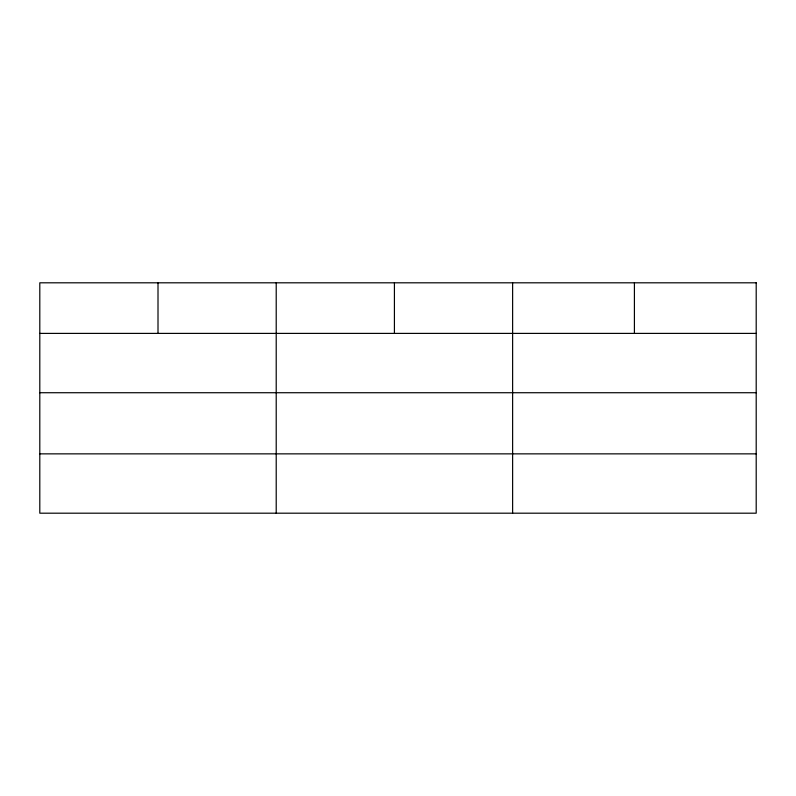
<?xml version="1.0" encoding="UTF-8"?>
<svg xmlns="http://www.w3.org/2000/svg" width="796" height="796" viewBox="0 0 796 796"><rect width="100%" height="100%" fill="white"/><g stroke="black" fill="none" stroke-linecap="round" stroke-linejoin="round"><path stroke-width="1.19" d="M39.8 333.395L756.2 333.395M39.8 392.726L756.2 392.726M39.8 453.859L756.2 453.859M634.412 282.809L634.412 333.395M512.624 282.809L512.624 513.191M394.418 282.809L394.418 333.395M276.212 282.809L276.212 513.191M158.006 282.809L158.006 333.395M756.2 282.809L39.8 282.809L39.8 513.191L756.2 513.191L756.2 282.809"/></g></svg>
